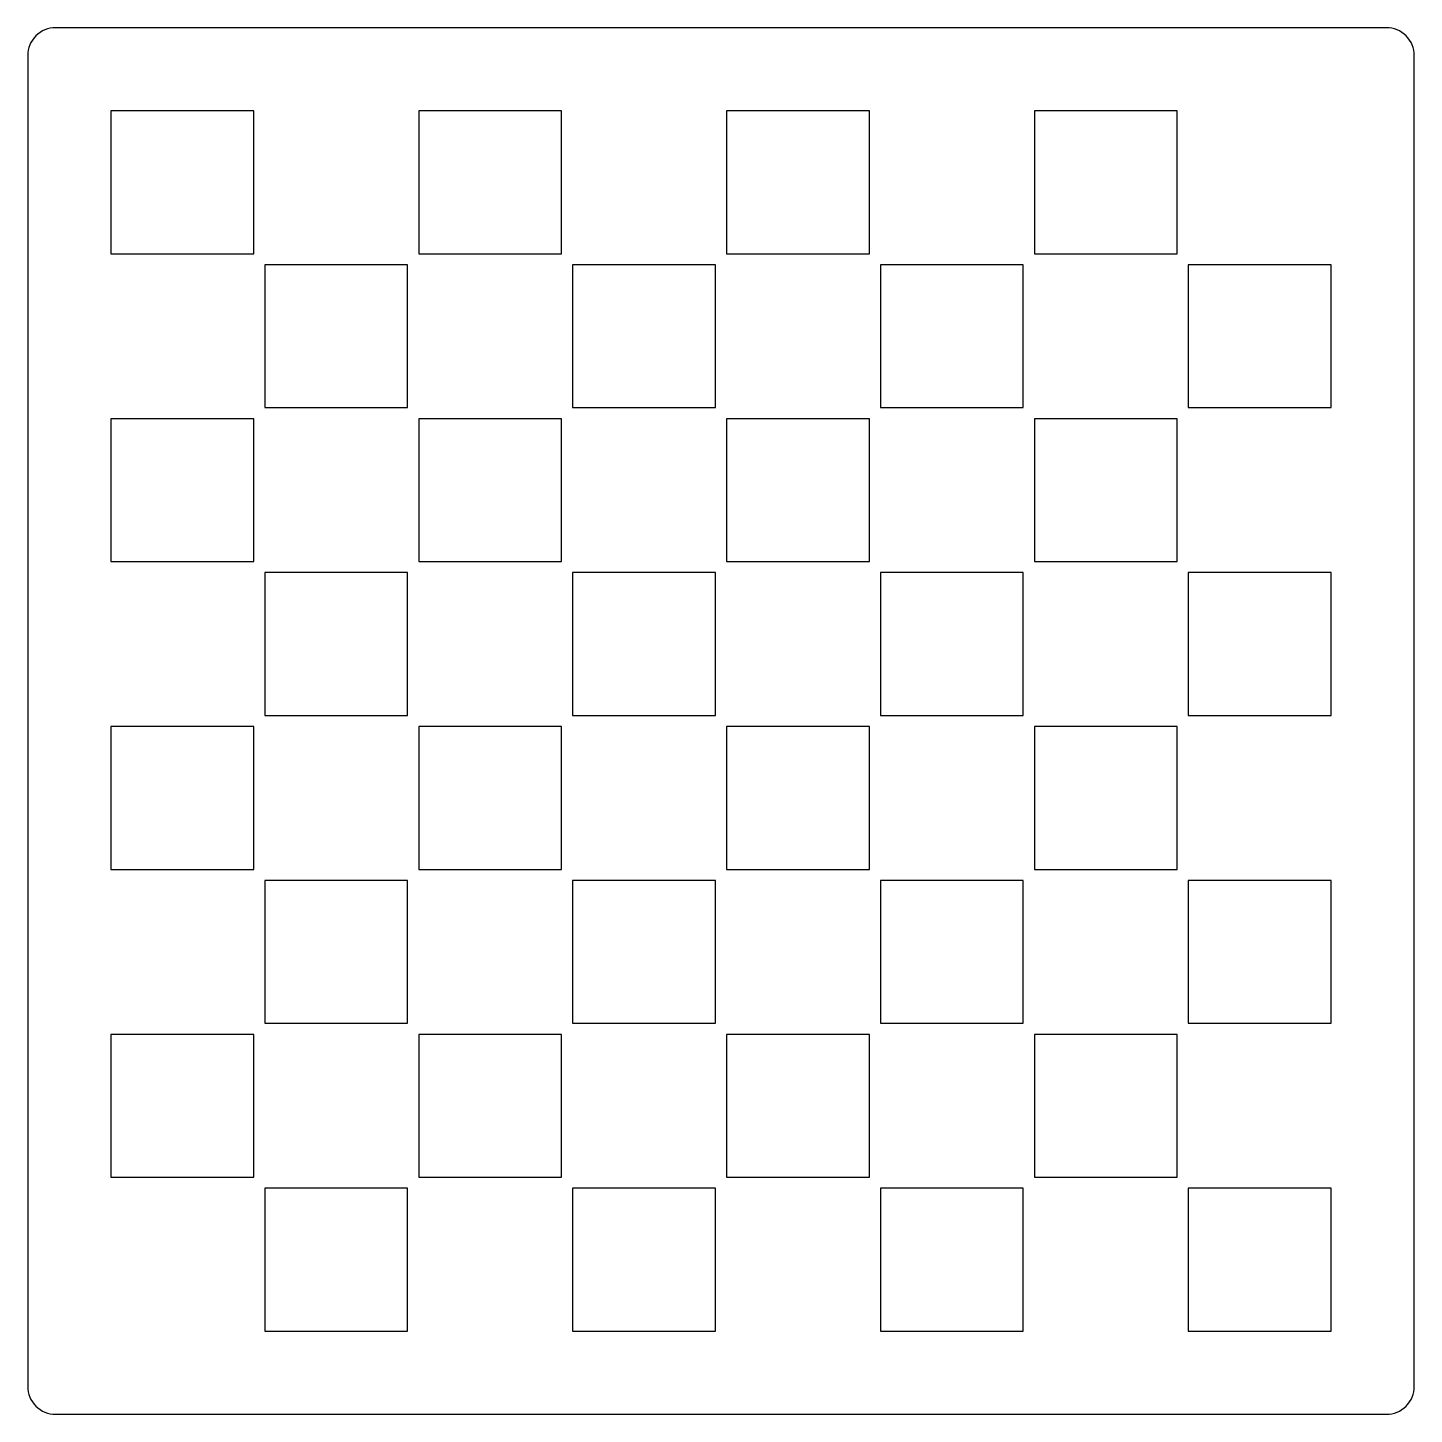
# Model space of a CAD drawing. Header units: millimetres. Extents: x 0 to 250, y 0 to 250.
import ezdxf

# ---------------------------------------------------------------- set-up
doc = ezdxf.new("R2010")
doc.units = ezdxf.units.MM
doc.layers.get('0').update_dxf_attribs({"linetype": 'CONTINUOUS'})

msp = doc.modelspace()

# ---------------------------------------------------------------- linework, layer by layer
msp.add_lwpolyline([(245, 250), (5, 250, 0.414214), (0, 245), (0, 5, 0.414214), (5, 0), (245, 0, 0.414214), (250, 5), (250, 245, 0.414214)], format="xyb", close=True)
for points in [[(40.75, 235), (15, 235), (15, 209.25), (40.75, 209.25)], [(40.75, 209.25), (40.75, 235), (15, 235), (15, 209.25)], [(96.25, 209.25), (96.25, 235), (70.5, 235), (70.5, 209.25)], [(151.75, 209.25), (151.75, 235), (126, 235), (126, 209.25)], [(207.25, 209.25), (207.25, 235), (181.5, 235), (181.5, 209.25)], [(68.5, 207.25), (42.75, 207.25), (42.75, 181.5), (68.5, 181.5)], [(124, 181.5), (124, 207.25), (98.25, 207.25), (98.25, 181.5)], [(179.5, 181.5), (179.5, 207.25), (153.75, 207.25), (153.75, 181.5)], [(235, 181.5), (235, 207.25), (209.25, 207.25), (209.25, 181.5)], [(40.75, 153.75), (40.75, 179.5), (15, 179.5), (15, 153.75)], [(96.25, 153.75), (96.25, 179.5), (70.5, 179.5), (70.5, 153.75)], [(151.75, 153.75), (151.75, 179.5), (126, 179.5), (126, 153.75)], [(207.25, 153.75), (207.25, 179.5), (181.5, 179.5), (181.5, 153.75)], [(68.5, 126), (68.5, 151.75), (42.75, 151.75), (42.75, 126)], [(124, 126), (124, 151.75), (98.25, 151.75), (98.25, 126)], [(179.5, 126), (179.5, 151.75), (153.75, 151.75), (153.75, 126)], [(235, 126), (235, 151.75), (209.25, 151.75), (209.25, 126)], [(15, 124), (15, 98.25), (40.75, 98.25), (40.75, 124)], [(40.75, 124), (15, 124), (15, 98.25), (40.75, 98.25)], [(96.25, 124), (70.5, 124), (70.5, 98.25), (96.25, 98.25)], [(151.75, 124), (126, 124), (126, 98.25), (151.75, 98.25)], [(207.25, 124), (181.5, 124), (181.5, 98.25), (207.25, 98.25)], [(42.75, 96.25), (42.75, 70.5), (68.5, 70.5), (68.5, 96.25)], [(98.25, 70.5), (124, 70.5), (124, 96.25), (98.25, 96.25)], [(153.75, 70.5), (179.5, 70.5), (179.5, 96.25), (153.75, 96.25)], [(235, 96.25), (209.25, 96.25), (209.25, 70.5), (235, 70.5)], [(15, 68.5), (15, 42.75), (40.75, 42.75), (40.75, 68.5)], [(96.25, 68.5), (70.5, 68.5), (70.5, 42.75), (96.25, 42.75)], [(126, 42.75), (151.75, 42.75), (151.75, 68.5), (126, 68.5)], [(181.5, 68.5), (181.5, 42.75), (207.25, 42.75), (207.25, 68.5)], [(68.5, 15), (68.5, 40.75), (42.75, 40.75), (42.75, 15)], [(124, 15), (124, 40.75), (98.25, 40.75), (98.25, 15)], [(179.5, 15), (179.5, 40.75), (153.75, 40.75), (153.75, 15)], [(235, 15), (235, 40.75), (209.25, 40.75), (209.25, 15)]]:
    msp.add_lwpolyline(points, close=True)

doc.saveas('drawing.dxf')
